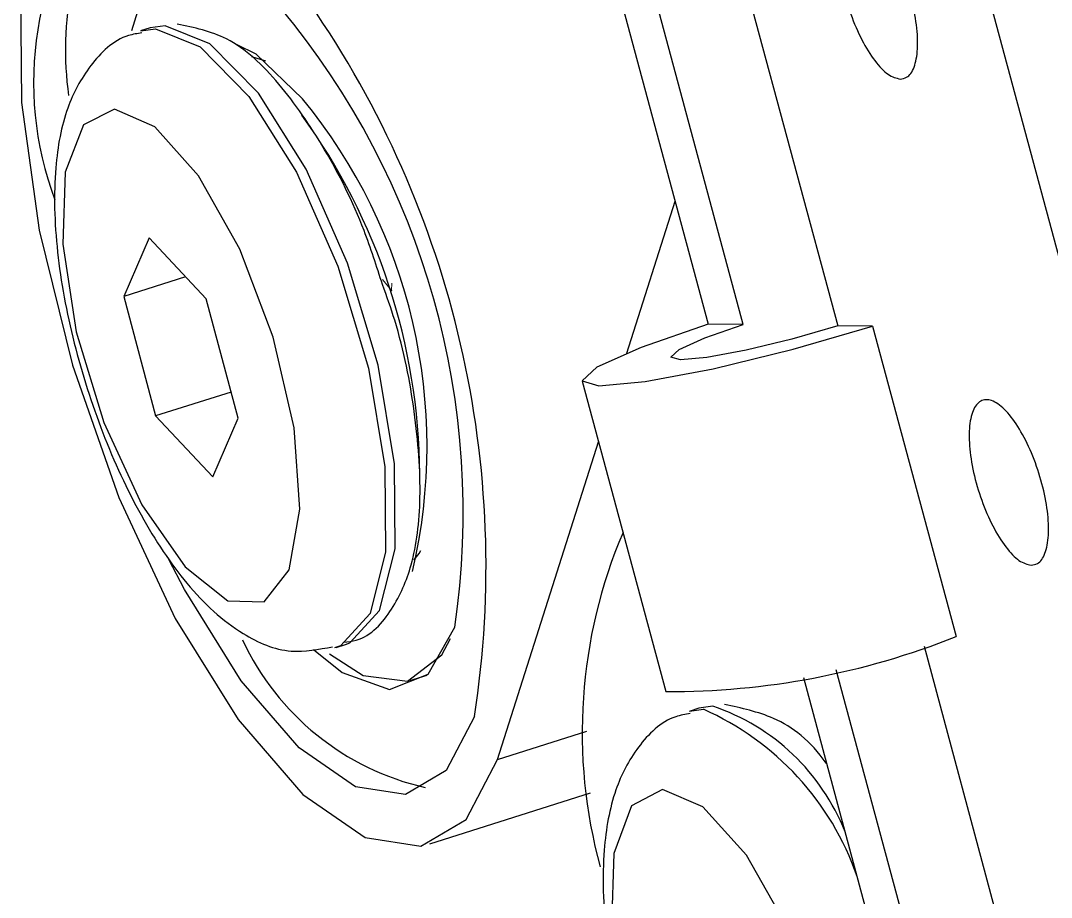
# Model space of a CAD drawing. Header units: millimetres. Extents: x 15 to 1184, y 5 to 836.
# Drawn here: x 782.01 to 791.57, y 630.25 to 638.38 of the extents above; entities that cross this region are included whole.
import ezdxf

# ---------------------------------------------------------------- set-up
doc = ezdxf.new("R2010")
doc.units = ezdxf.units.MM
doc.header["$PDSIZE"] = -1
doc.layers.get('0').update_dxf_attribs({"lineweight": 18})

msp = doc.modelspace()

# ---------------------------------------------------------------- linework, layer by layer
at = {"color": 7, "linetype": 'Continuous', "lineweight": 25}
for p, q in [((788.5854, 647.5223), (795.8188, 620.6527)), ((787.1579, 644.5755), (789.5864, 635.5542)), ((788.7104, 635.5649), (786.3437, 644.3564)), ((786.0401, 644.2855), (788.3867, 635.5688)), ((783.2109, 638.3177), (783.1221, 638.2895)), ((783.3488, 638.3365), (783.2109, 638.3177)), ((784.2837, 638.0084), (784.1545, 638.048)), ((787.6309, 635.299), (788.0796, 636.7097)), ((783.1998, 636.3689), (782.9652, 635.8253)), ((783.73, 635.8044), (783.1998, 636.3689)), ((783.5395, 636.0073), (782.9652, 635.8253)), ((782.9652, 635.8253), (783.2608, 634.7173)), ((784.0257, 634.6964), (783.73, 635.8044)), ((788.7104, 635.5649), (788.3867, 635.5688)), ((789.9102, 635.5502), (789.5864, 635.5542)), ((789.9102, 635.5502), (790.6852, 632.6713)), ((787.2172, 635.0396), (787.9922, 632.1607)), ((783.9609, 634.9391), (783.2608, 634.7173)), ((783.2608, 634.7173), (783.7911, 634.1528)), ((783.7911, 634.1528), (784.0257, 634.6964)), ((786.4326, 631.5305), (787.3691, 634.4754)), ((784.9341, 632.5697), (785.0228, 632.5978)), ((790.3871, 632.5802), (792.8156, 623.5588)), ((791.9396, 623.5695), (789.5729, 632.361)), ((785.6177, 632.2617), (785.7795, 632.313)), ((789.2693, 632.2901), (791.6159, 623.5735)), ((788.2986, 632.0047), (788.2098, 631.9765)), ((788.2115, 631.9771), (788.3408, 631.9955)), ((788.4296, 632.0236), (788.2986, 632.0047)), ((786.4326, 631.5305), (787.2608, 631.7929)), ((785.8044, 630.7474), (787.2955, 631.2198))]:
    msp.add_line(p, q, dxfattribs=at)
at = {"color": 7, "linetype": 'Continuous'}
for q in [(785.3659, 635.9842), (785.4507, 635.9483)]:
    msp.add_line((785.4486, 635.8796), q, dxfattribs=at)
at = {"color": 7, "linetype": 'Continuous', "lineweight": 25}
for points in [[(782.1563, 639.4974), (782.009, 638.6694), (782.0175, 637.6263), (782.1811, 636.4393), (782.4887, 635.1892), (782.9194, 633.9613), (783.4438, 632.8391), (784.0262, 631.8993), (784.6269, 631.2058), (785.2049, 630.8058), (785.7208, 630.7268), (786.1396, 630.974), (786.4326, 631.5305)], [(783.2612, 638.7672), (783.0925, 638.4686), (783.0365, 638.291)], [(783.1243, 638.2902), (783.26, 638.3084), (783.6741, 638.1422), (784.1266, 637.6821), (784.5685, 636.9779), (784.9517, 636.1059), (785.2349, 635.1607), (785.3873, 634.2445), (785.3924, 633.4568), (785.2497, 632.8829), (784.9746, 632.585), (784.9211, 632.5658)], [(785.0228, 632.5978), (785.0634, 632.6131), (785.3385, 632.911), (785.4812, 633.485), (785.4761, 634.2727), (785.3237, 635.1888), (785.0405, 636.1341), (784.6572, 637.006), (784.2154, 637.7102), (783.7629, 638.1703), (783.3488, 638.3365)], [(784.6227, 637.6599), (784.1945, 638.0724), (784.0163, 638.1613)], [(782.8809, 637.5639), (782.5909, 637.4174), (782.423, 636.9797), (782.3999, 636.3098), (782.5248, 635.4983), (782.7808, 634.6547), (783.1333, 633.893), (783.5347, 633.316), (783.9308, 633.0017), (784.2681, 632.9925), (784.501, 633.2896), (784.5982, 633.853), (784.5464, 634.6065), (784.3526, 635.4484), (784.0431, 636.265), (783.6597, 636.9459), (783.254, 637.3993), (782.8809, 637.5639)], [(788.3867, 635.5688), (787.7652, 635.3529), (787.3542, 635.1684), (787.2165, 635.0434), (787.3728, 634.997), (787.7995, 635.0363), (788.4315, 635.1552), (789.1727, 635.3357), (789.9102, 635.5502)], [(789.5864, 635.5542), (789.1624, 635.4308), (788.7362, 635.327), (788.3728, 635.2587), (788.1275, 635.2361), (788.0376, 635.2628), (788.1168, 635.3346), (788.3531, 635.4407), (788.7104, 635.5649)], [(785.6561, 633.3792), (785.7048, 633.4416), (785.7219, 633.4683)], [(786.2188, 631.9289), (785.9551, 631.428), (785.5782, 631.2055), (785.1138, 631.2767), (784.5936, 631.6366), (784.053, 632.2607), (783.5289, 633.1066), (783.3848, 633.3862)], [(784.7255, 632.5508), (784.9907, 632.3361), (785.4305, 632.1776), (785.789, 632.3219), (786.0345, 632.756)], [(784.8746, 632.511), (785.1865, 632.3078), (785.5962, 632.2555), (785.9139, 632.5002), (785.997, 632.6509)], [(787.9631, 631.251), (787.6747, 631.0995), (787.5091, 630.6574), (787.4885, 629.9844), (787.6157, 629.1715), (787.8736, 628.3283), (788.2273, 627.5688), (788.629, 626.9956), (789.0246, 626.686), (789.3605, 626.6819), (789.5915, 626.9838), (789.6862, 627.551), (789.632, 628.3068), (789.4361, 629.1492), (789.125, 629.9644), (788.7407, 630.6423), (788.3352, 631.0914), (787.9631, 631.251)]]:
    msp.add_lwpolyline(points, dxfattribs=at)
for centre, radius, start, end in [((785.225, 637.8108), 3.0957, 141.26449, 200.56661), ((785.4776, 638.1113), 3.0528, 149.51943, 187.95484), ((778.8012, 633.8244), 7.3117, 351.59832, 39.78174), ((777.1606, 633.3199), 9.1644, 351.26977, 34.75555), ((780.6973, 634.4347), 5.0805, 346.7742, 39.40705), ((779.9672, 634.1369), 5.7437, 0.42041, 35.92904), ((791.9452, 631.78), 4.7285, 156.90949, 195.28659), ((786.3143, 633.6894), 2.4818, 205.05551, 257.11591), ((788.0316, 639.3103), 7.1497, 269.6845, 291.78692), ((787.2746, 629.5851), 2.6356, 19.03746, 66.13915), ((787.7877, 630.1218), 2.0072, 21.56378, 71.35138)]:
    msp.add_arc(centre, radius, start, end, dxfattribs=at)
for points, knots in [([(790.1662, 637.8426), (790.1297, 637.8515), (790.0566, 637.8693), (789.9297, 638.0028), (789.8079, 638.1985), (789.7028, 638.4423), (789.6267, 638.7046), (789.5881, 638.9564), (789.5914, 639.1692), (789.6362, 639.3189), (789.7175, 639.3888), (789.826, 639.3709), (789.9496, 639.2672), (790.0743, 639.0895), (790.1861, 638.8577), (790.2723, 638.5981), (790.3233, 638.3399), (790.3333, 638.1118), (790.3009, 637.9413), (790.2398, 637.8538), (790.1867, 637.8457), (790.1662, 637.8426)], [0, 0, 0, 0, 0.193961, 0.387921, 0.581882, 0.775842, 0.969802, 1.163763, 1.357723, 1.551684, 1.745644, 1.939605, 2.133565, 2.327526, 2.521486, 2.715446, 2.909407, 3.103367, 3.297328, 3.491288, 3.612685, 3.612685, 3.612685, 3.612685]), ([(783.1318, 638.271), (783.0907, 638.2645), (782.8984, 638.2338), (782.6322, 637.9685), (782.415, 637.5592), (782.31, 636.9952), (782.3277, 636.2589), (782.4855, 635.4001), (782.7572, 634.5475), (783.1179, 633.7698), (783.5526, 633.1182), (783.9972, 632.709), (784.4777, 632.4951), (784.7725, 632.5514), (784.9022, 632.5761)], [0, 0, 0, 0, 0.138358, 0.648556, 1.174235, 1.804991, 2.567277, 3.30834, 4.033908, 4.761407, 5.503669, 6.293365, 6.845808, 7.280082, 7.280082, 7.280082, 7.280082]), ([(785.3653, 635.9354), (785.3109, 636.1049), (785.166, 636.5561), (784.8329, 637.2164), (784.4042, 637.8314), (783.9674, 638.2467), (783.6185, 638.3197), (783.4621, 638.3525)], [0, 0, 0, 0, 0.428904, 1.142118, 1.865572, 2.618262, 3.229917, 3.229917, 3.229917, 3.229917]), ([(785.0063, 632.6183), (785.0457, 632.6226), (785.2324, 632.6431), (785.4734, 632.9214), (785.6604, 633.3483), (785.7361, 633.9572), (785.6775, 634.7366), (785.5438, 635.4371), (785.4046, 635.8258), (785.3653, 635.9354)], [0, 0, 0, 0, 0.147108, 0.698733, 1.254253, 1.936914, 2.666796, 3.37789, 3.657306, 3.657306, 3.657306, 3.657306]), ([(791.3804, 633.3323), (791.3438, 633.3412), (791.2707, 633.3591), (791.1439, 633.4925), (791.0221, 633.6882), (790.917, 633.9321), (790.8409, 634.1944), (790.8023, 634.4462), (790.8056, 634.6589), (790.8504, 634.8087), (790.9316, 634.8785), (791.0402, 634.8606), (791.1638, 634.7569), (791.2885, 634.5792), (791.4003, 634.3475), (791.4865, 634.0878), (791.5375, 633.8296), (791.5475, 633.6016), (791.5151, 633.431), (791.454, 633.3436), (791.4009, 633.3355), (791.3804, 633.3323)], [0, 0, 0, 0, 0.193961, 0.387921, 0.581882, 0.775842, 0.969802, 1.163763, 1.357723, 1.551684, 1.745644, 1.939605, 2.133565, 2.327526, 2.521486, 2.715446, 2.909407, 3.103367, 3.297328, 3.491288, 3.612685, 3.612685, 3.612685, 3.612685]), ([(789.485, 631.4889), (789.4835, 631.4911), (789.3345, 631.7027), (789.0403, 631.9321), (788.6926, 632.0066), (788.5378, 632.0397)], [0, 0, 0, 0, 0.006396, 0.628303, 1.127617, 1.127617, 1.127617, 1.127617]), ([(788.2191, 631.9565), (788.1735, 631.9486), (787.9773, 631.9148), (787.7118, 631.645), (787.4982, 631.2325), (787.3963, 630.664), (787.4179, 629.9226), (787.5795, 629.0622), (787.8541, 628.2109), (788.217, 627.4362), (788.6538, 626.7889), (789.1002, 626.3854), (789.5805, 626.1798), (789.8682, 626.2402), (789.9921, 626.2663)], [0, 0, 0, 0, 0.153983, 0.661748, 1.188884, 1.823971, 2.58779, 3.328108, 4.053488, 4.781113, 5.524119, 6.315994, 6.865838, 7.282024, 7.282024, 7.282024, 7.282024])]:
    msp.add_open_spline(points, degree=3, knots=knots, dxfattribs=at)
at = {"color": 7, "linetype": 'Continuous'}
msp.add_point((785.4486, 635.8796), dxfattribs=at)

doc.saveas('drawing.dxf')
